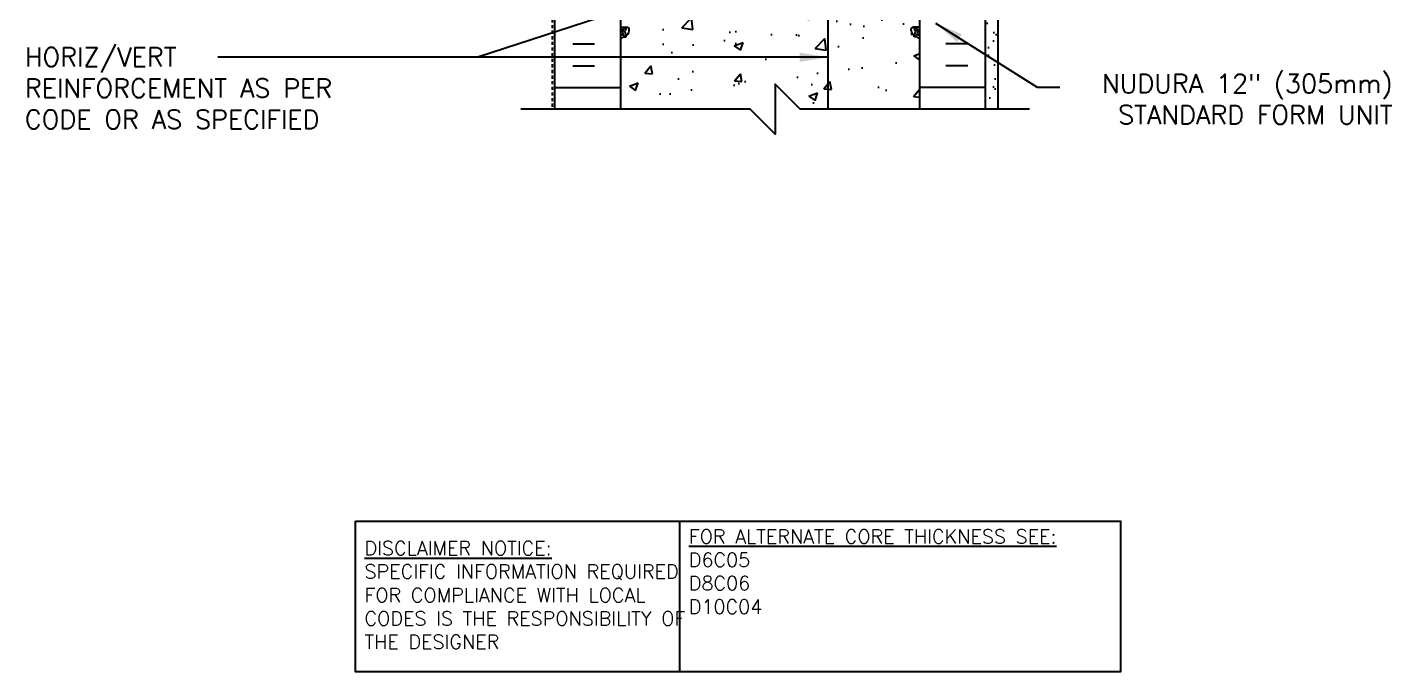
# Model space of a CAD drawing. Header units: inches. Extents: x 177.3 to 233.9, y 161.8 to 230.7.
# Drawn here: x 177.4 to 232, y 161.8 to 187.7 of the extents above; entities that cross this region are included whole.
import ezdxf

# ---------------------------------------------------------------- set-up
doc = ezdxf.new("R2010")
doc.units = ezdxf.units.IN
doc.header["$LTSCALE"] = 0.5
doc.header["$MEASUREMENT"] = 0
doc.linetypes.add('DASHED2', pattern=[0.375, 0.25, -0.125])
for name, color, linetype in [('HATCH', 12, 'Continuous'), ('line25', 2, 'Continuous'), ('LINE3', 3, 'Continuous'), ('LINE50', 5, 'Continuous'), ('LINE9', 9, 'Continuous'), ('TEXT', 4, 'Continuous'), ('Web_Edge', 9, 'Continuous')]:
    doc.layers.add(name, color=color, linetype=linetype)
doc.styles.add('DIM', font='romans.shx', dxfattribs={"width": 0.7})
doc.styles.add('ROMANS', font='romans.shx', dxfattribs={"height": 0.75})
doc.styles.get("Standard").update_dxf_attribs({"font": 'romans.shx', "height": 0.75})
doc.dimstyles.new('ext_12', dxfattribs={"dimscale": 12, "dimtxt": 0.09375, "dimasz": 0.09375, "dimexe": 0.09375, "dimexo": 0.0625, "dimgap": 0.0625, "dimtad": 1, "dimdec": 1, "dimzin": 3, "dimdsep": 46, "dimlunit": 4, "dimtxsty": 'DIM', "dimcen": 0.09, "dimdle": 0.09375, "dimclrt": 4, "dimadec": 0, "dimazin": 0, "dimtfac": 1, "dimtdec": 1, "dimtmove": 2, "dimatfit": 3, "dimfxl": 1, "dimfrac": 2, "dimtolj": 1, "dimtzin": 0, "dimarcsym": 0})

msp = doc.modelspace()

# ---------------------------------------------------------------- hatches: boundary and pattern name
at = {"layer": 'HATCH'}
h = msp.add_hatch(dxfattribs=at)
h.set_pattern_fill('AR-SAND', color=256, scale=0.5, style=0)
h.set_pattern_definition([(37.5, (140.06465, 83.3564), (-0.0314967, 0.963412), [0, -0.76, 0, -0.85, 0, -0.8125]), (7.5, (140.0647, 83.3564), (0.884888, 1.411073), [0, -0.41, 0, -0.685, 0, -0.2625]), (327.5, (139.44965, 83.3564), (1.557071, 0.0028295), [0, -0.25, 0, -0.9, 0, -1.175]), (317.5, (139.4497, 83.3564), (1.503063, 0.438838), [0, -0.125, 0, -0.59, 0, -0.675])])
h.paths.add_polyline_path([(216.271, 213.882), (215.771, 213.882), (215.771, 193.384), (215.771, 184.384), (216.271, 184.384)])
h = msp.add_hatch(dxfattribs=at)
h.set_pattern_fill('AR-CONC', color=256, scale=0.5)
h.set_pattern_definition([(50, (0, 0), (3.5863, -0.31376), [0.375, -4.125]), (355, (0, 0), (-0.693757, 3.76096), [0.3, -3.3]), (100.4514, (0.299, -0.026), (2.892544, 3.4472), [0.3187, -3.50571]), (46.1842, (0, 1), (5.33621, -0.827596), [0.5625, -6.1875]), (96.6356, (0.4447, 0.931), (4.67331, 4.87059), [0.47805, -5.25857]), (351.1842, (0, 1), (4.67331, 4.87059), [0.45, -4.95]), (21, (0.5, 0.75), (2.984535, -2.013094), [0.375, -4.125]), (326, (0.5, 0.75), (1.216577, 3.62575), [0.3, -3.3]), (71.4514, (0.7487, 0.5822), (4.20111, 1.612656), [0.3187, -3.50571]), (37.5, (0, 0), (0.060799, 1.664469), [0, -3.26, 0, -3.35, 0, -3.3125]), (7.5, (0, 0), (1.315348, 1.972059), [0, -1.91, 0, -3.185, 0, -1.2625]), (327.5, (-1.115, 0), (2.669112, -0.1127744), [0, -1.25, 0, -3.9, 0, -5.175]), (317.5, (-1.615, 0), (2.91593, 0.500525), [0, -1.625, 0, -2.59, 0, -3.675])])
h.paths.add_polyline_path([(213.146, 187.192, 0.088416), (213, 187.289), (212.91, 187.289), (212.91, 187.331, -0.249069), (212.8, 187.538), (212.8, 187.605, -0.414214), (212.863, 187.668), (212.91, 187.668), (212.91, 187.738), (212.805, 187.738, -0.155529), (212.629, 187.872, 0.180914), (212.212, 188.183), (210.631, 188.536, 0.054974), (210.304, 188.572), (207.146, 188.572), (203.988, 188.572, 0.054974), (203.661, 188.536), (202.081, 188.183, 0.180914), (201.663, 187.872, -0.155529), (201.487, 187.738), (201.382, 187.738), (201.382, 187.668), (201.43, 187.668, -0.414214), (201.492, 187.605), (201.492, 187.538, -0.249069), (201.382, 187.331), (201.382, 187.289), (201.292, 187.289, 0.088416), (201.146, 187.192), (201.146, 184.384), (206.344, 184.384), (207.344, 183.384), (207.344, 185.384), (208.344, 184.384), (213.146, 184.384)])

# ---------------------------------------------------------------- linework, layer by layer
for p, q in [((199.235, 187), (200.11, 187)), ((215.058, 187), (214.183, 187)), ((199.235, 186.125), (200.11, 186.125)), ((215.058, 186.125), (214.183, 186.125)), ((198.521, 185.25), (201.146, 185.25)), ((215.771, 185.25), (213.146, 185.25))]:
    msp.add_line(p, q, dxfattribs=at)
at = {"layer": 'line25'}
for p, q in [((201.146, 193.384), (201.146, 184.384)), ((213.146, 184.384), (213.146, 193.384))]:
    msp.add_line(p, q, dxfattribs=at)
at = {"layer": 'LINE3'}
msp.add_line((209.459, 209.52), (209.459, 184.384), dxfattribs=at)
at = {"layer": 'LINE50'}
for p, q in [((198.521, 184.384), (198.521, 193.384)), ((215.771, 184.384), (215.771, 193.384))]:
    msp.add_line(p, q, dxfattribs=at)
at = {"layer": 'LINE9'}
msp.add_line((216.271, 213.882), (216.271, 184.384), dxfattribs=at)
at = {"layer": 'LINE9', "linetype": 'DASHED2'}
msp.add_line((198.417, 193.384), (198.417, 184.384), dxfattribs=at)
at = {"layer": 'LINE9'}
msp.add_lwpolyline([(217.536, 184.384), (208.344, 184.384), (207.344, 185.384), (207.344, 183.384), (206.344, 184.384), (197.153, 184.384)], dxfattribs=at)
at = {"layer": 'TEXT'}
msp.add_lwpolyline([(190.53, 167.887), (203.513, 167.887), (203.513, 161.849), (190.53, 161.849)], close=True, dxfattribs=at)
msp.add_lwpolyline([(203.513, 167.887), (221.174, 167.887), (221.174, 161.849), (203.513, 161.849)], dxfattribs=at)
at = {"layer": 'Web_Edge'}
for p, q in [((201.146, 187.668), (201.43, 187.668)), ((201.146, 187.568), (201.224, 187.568)), ((201.492, 187.538), (201.492, 187.605)), ((212.8, 187.538), (212.8, 187.605)), ((213.146, 187.668), (212.863, 187.668)), ((213.146, 187.568), (213.068, 187.568)), ((201.292, 187.289), (201.382, 187.289)), ((201.382, 187.289), (201.382, 187.331)), ((212.91, 187.289), (212.91, 187.331)), ((213, 187.289), (212.91, 187.289))]:
    msp.add_line(p, q, dxfattribs=at)
for centre, radius, start, end in [((201.224, 187.548), 0.0196, 344.5099, 90.5968), ((201.486, 187.483), 0.25, 137.5391, 219.8855), ((201.335, 187.622), 0.045, 317.5391, 137.5391), ((201.242, 187.538), 0.25, 289.4712, 360), ((201.486, 187.483), 0.16, 137.5391, 219.9999), ((201.43, 187.605), 0.0625, 360, 90), ((212.863, 187.605), 0.0625, 90, 180), ((213.05, 187.538), 0.25, 180, 250.5288), ((212.958, 187.622), 0.045, 42.4609, 222.4609), ((212.806, 187.483), 0.16, 320.0001, 42.4609), ((212.806, 187.483), 0.25, 320.1145, 42.4609), ((213.068, 187.548), 0.0196, 89.4032, 195.4901), ((201.492, 186.831), 0.6, 114.9252, 125.2168), ((201.492, 186.831), 0.5, 109.4712, 133.7891), ((201.23, 187.394), 0.021, 296.0043, 16.536), ((201.328, 187.353), 0.045, 220.8121, 38.552), ((212.964, 187.353), 0.045, 141.448, 319.1879), ((212.8, 186.831), 0.5, 46.2109, 70.5288), ((213.062, 187.394), 0.021, 163.464, 243.9957), ((212.8, 186.831), 0.6, 54.7832, 65.0748)]:
    msp.add_arc(centre, radius, start, end, dxfattribs=at)

# ---------------------------------------------------------------- texts
at = {"layer": 'TEXT', "char_height": 0.75, "style": 'ROMANS'}
for s, insert, width, attachment_point in [('HORIZ/VERT\\PREINFORCEMENT AS PER CODE OR AS SPECIFIED', (177.29, 185.228), 14.832, 4), ('NUDURA 12" (305mm) STANDARD FORM UNIT', (232.077, 184.788), 14.12358, 6)]:
    msp.add_mtext(s, dxfattribs=dict(at, insert=insert, width=width, attachment_point=attachment_point))
at = {"layer": 'TEXT', "char_height": 0.5625, "attachment_point": 4}
for s, insert, width in [('{\\LFOR ALTERNATE CORE THICKNESS SEE:\\P}D6C05\\PD8C06\\PD10C04', (203.888, 165.861), 23.33295), ('{\\LDISCLAIMER NOTICE:}\\PSPECIFIC INFORMATION REQUIRED FOR COMPLIANCE WITH LOCAL CODES IS THE RESPONSIBILITY OF THE DESIGNER', (190.896, 164.921), 14.00235)]:
    msp.add_mtext(s, dxfattribs=dict(at, insert=insert, width=width))

# ---------------------------------------------------------------- leaders
at = {"layer": 'TEXT'}
for points in [[(208.209, 190.636), (195.431, 186.468)], [(213.773, 187.834), (217.846, 185.271), (218.756, 185.271)], [(209.459, 186.468), (185.014, 186.468)]]:
    msp.add_leader(points, dimstyle='ext_12', override={"dimgap": 0.0625, "dimtad": 0}, dxfattribs=at)

doc.saveas('drawing.dxf')
